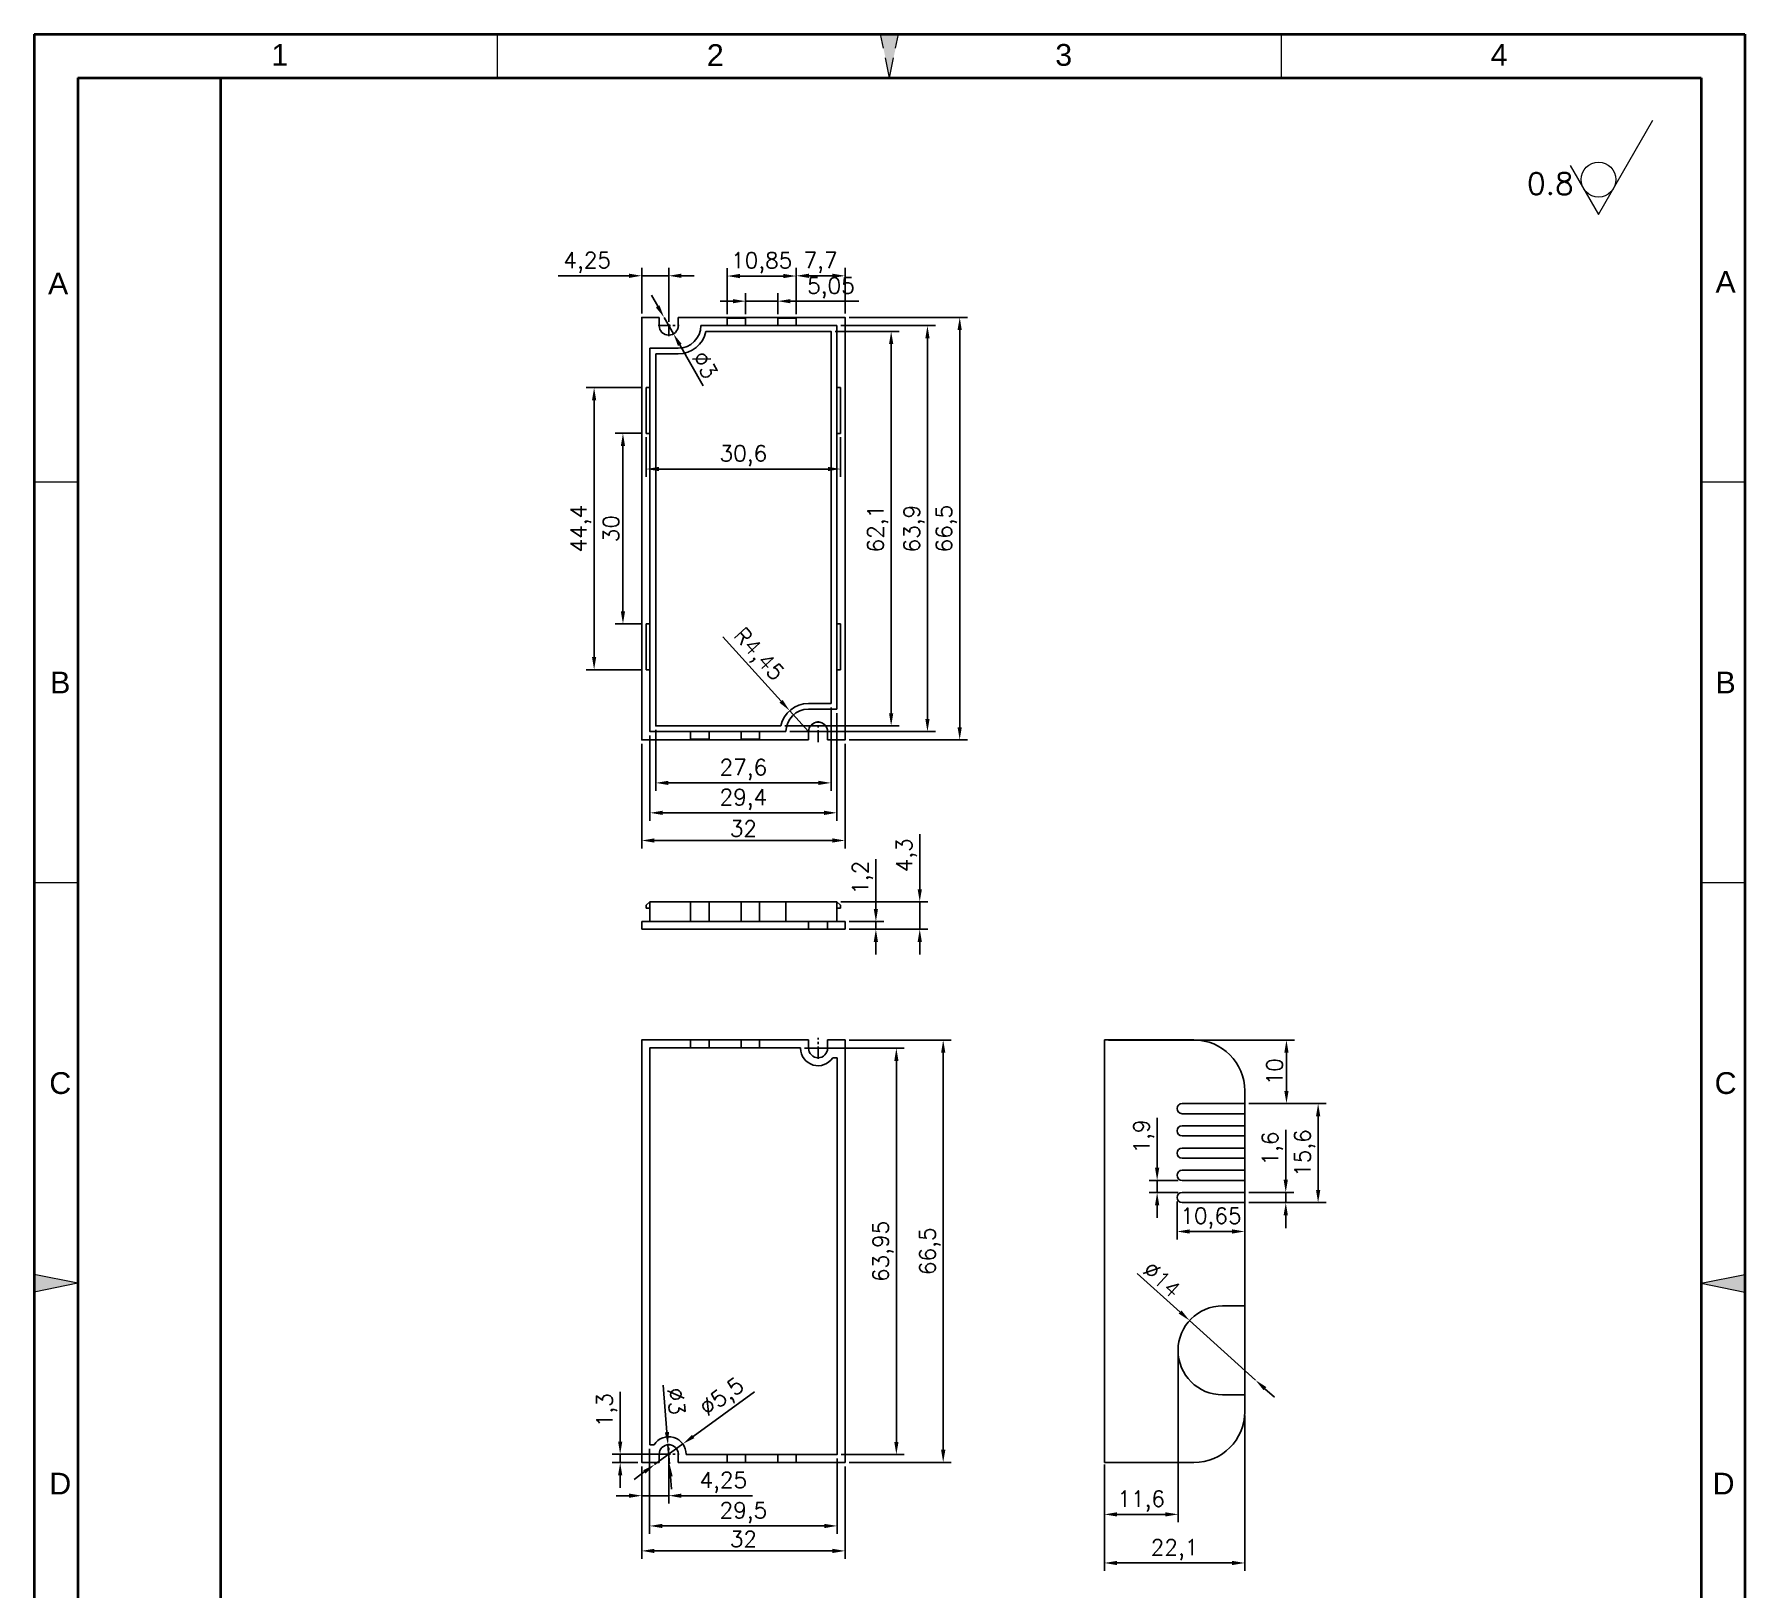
# Model space of a CAD drawing. Header units: millimetres. Extents: x 19965 to 22482, y -501 to 285.
# Drawn here: x 20527 to 20796.1, y -322.7 to -78 of the extents above; entities that cross this region are included whole.
import ezdxf
from ezdxf.enums import TextEntityAlignment as Align

# ---------------------------------------------------------------- set-up
doc = ezdxf.new("R2010")
doc.units = ezdxf.units.MM
for name, pattern in [('ACAD_ISO10W100', [18, 12, -3, 0, -3]), ('CENTER', [50.8, 31.75, -6.35, 6.35, -6.35]), ('HIDDEN2', [4.7625, 3.175, -1.5875])]:
    doc.linetypes.add(name, pattern=pattern)
for name, color, linetype, lineweight in [('dim', 82, 'Continuous', 9), ('图层1', 7, 'ACAD_ISO10W100', 15), ('图层4', 7, 'Continuous', 40), ('图层5', 7, 'HIDDEN2', 15), ('细实线', 3, 'Continuous', 18)]:
    doc.layers.add(name, color=color, linetype=linetype, lineweight=lineweight)
doc.layers.add('尺寸线', color=7, linetype='Continuous')
doc.styles.get("Standard").update_dxf_attribs({"font": 'txt', "bigfont": 'gbcbig.shx'})
doc.styles.add('样式 3', font='arial.ttf', dxfattribs={"height": 3.8})
doc.dimstyles.new('ISO-25', dxfattribs={"dimtxt": 2.5, "dimasz": 2.5, "dimexe": 1.25, "dimexo": 0.625, "dimtad": 1, "dimtxsty": 'Standard', "dimcen": 2.5, "dimadec": 0, "dimazin": 0, "dimtfac": 1, "dimtmove": 0, "dimatfit": 3, "dimfxl": 1, "dimarcsym": 0})

# ---------------------------------------------------------------- blocks, each defined once
blk = doc.blocks.new('*D1343')
at = {"layer": 'Defpoints', "color": 0, "transparency": 16777216}
for p in [(20654.55, -122.62), (20672.59, -122.62), (20654.55, -189.12)]:
    blk.add_point(p, dxfattribs=at)
at = {"layer": 'dim', "color": 0, "lineweight": -2, "transparency": 16777216}
for p, q in [((20655.18, -122.62), (20673.84, -122.62)), ((20672.59, -187.12), (20672.59, -124.62)), ((20655.18, -189.12), (20673.84, -189.12))]:
    blk.add_line(p, q, dxfattribs=at)
at = {"layer": 'dim', "color": 0, "transparency": 16777216}
for points in [[(20672.25, -124.62), (20672.92, -124.62), (20672.59, -122.62)], [(20672.25, -187.12), (20672.92, -187.12), (20672.59, -189.12)]]:
    blk.add_solid(points, dxfattribs=at)
at = {"layer": 'dim', "color": 0, "transparency": 16777216, "insert": (20670.5, -155.87), "char_height": 2.5, "attachment_point": 5, "rotation": 90}
blk.add_mtext('66,5', dxfattribs=at)
blk = doc.blocks.new('*D1344')
at = {"layer": 'Defpoints', "color": 0, "transparency": 16777216}
for p in [(20653.25, -123.92), (20667.51, -123.92), (20645.25, -187.82)]:
    blk.add_point(p, dxfattribs=at)
at = {"layer": 'dim', "color": 0, "lineweight": -2, "transparency": 16777216}
for p, q in [((20653.88, -123.92), (20668.76, -123.92)), ((20667.51, -185.82), (20667.51, -125.92)), ((20645.88, -187.82), (20668.76, -187.82))]:
    blk.add_line(p, q, dxfattribs=at)
at = {"layer": 'dim', "color": 0, "transparency": 16777216}
for points in [[(20667.18, -125.92), (20667.85, -125.92), (20667.51, -123.92)], [(20667.18, -185.82), (20667.85, -185.82), (20667.51, -187.82)]]:
    blk.add_solid(points, dxfattribs=at)
at = {"layer": 'dim', "color": 0, "transparency": 16777216, "insert": (20665.43, -155.87), "char_height": 2.5, "attachment_point": 5, "rotation": 90}
blk.add_mtext('63,9', dxfattribs=at)
blk = doc.blocks.new('*D1345')
at = {"layer": 'Defpoints', "color": 0, "transparency": 16777216}
for p in [(20652.35, -124.82), (20661.8, -124.82), (20644.44, -186.92)]:
    blk.add_point(p, dxfattribs=at)
at = {"layer": 'dim', "color": 0, "lineweight": -2, "transparency": 16777216}
for p, q in [((20652.98, -124.82), (20663.05, -124.82)), ((20661.8, -184.92), (20661.8, -126.82)), ((20645.07, -186.92), (20663.05, -186.92))]:
    blk.add_line(p, q, dxfattribs=at)
at = {"layer": 'dim', "color": 0, "transparency": 16777216}
for points in [[(20661.47, -126.82), (20662.14, -126.82), (20661.8, -124.82)], [(20661.47, -184.92), (20662.14, -184.92), (20661.8, -186.92)]]:
    blk.add_solid(points, dxfattribs=at)
at = {"layer": 'dim', "color": 0, "transparency": 16777216, "insert": (20659.72, -155.87), "char_height": 2.5, "attachment_point": 5, "rotation": 90}
blk.add_mtext('62,1', dxfattribs=at)
blk = doc.blocks.new('*D1346')
at = {"layer": 'Defpoints', "color": 0, "transparency": 16777216}
for p in [(20622.55, -189.12), (20654.55, -189.12), (20622.55, -204.96)]:
    blk.add_point(p, dxfattribs=at)
at = {"layer": 'dim', "color": 0, "lineweight": -2, "transparency": 16777216}
for p, q in [((20622.55, -189.75), (20622.55, -206.21)), ((20654.55, -189.75), (20654.55, -206.21)), ((20652.55, -204.96), (20624.55, -204.96))]:
    blk.add_line(p, q, dxfattribs=at)
at = {"layer": 'dim', "color": 0, "transparency": 16777216}
for points in [[(20624.55, -204.62), (20624.55, -205.29), (20622.55, -204.96)], [(20652.55, -204.62), (20652.55, -205.29), (20654.55, -204.96)]]:
    blk.add_solid(points, dxfattribs=at)
at = {"layer": 'dim', "color": 0, "transparency": 16777216, "insert": (20638.55, -203.08), "char_height": 2.5, "attachment_point": 5}
blk.add_mtext('32', dxfattribs=at)
blk = doc.blocks.new('*D1347')
at = {"layer": 'Defpoints', "color": 0, "transparency": 16777216}
for p in [(20653.25, -184.27), (20623.85, -187.82), (20653.25, -200.6)]:
    blk.add_point(p, dxfattribs=at)
at = {"layer": 'dim', "color": 0, "lineweight": -2, "transparency": 16777216}
for p, q in [((20653.25, -184.9), (20653.25, -201.85)), ((20623.85, -188.45), (20623.85, -201.85)), ((20625.85, -200.6), (20651.25, -200.6))]:
    blk.add_line(p, q, dxfattribs=at)
at = {"layer": 'dim', "color": 0, "transparency": 16777216}
for points in [[(20625.85, -200.27), (20625.85, -200.94), (20623.85, -200.6)], [(20651.25, -200.27), (20651.25, -200.94), (20653.25, -200.6)]]:
    blk.add_solid(points, dxfattribs=at)
at = {"layer": 'dim', "color": 0, "transparency": 16777216, "insert": (20638.55, -198.52), "char_height": 2.5, "attachment_point": 5}
blk.add_mtext('29,4', dxfattribs=at)
blk = doc.blocks.new('*D1348')
at = {"layer": 'Defpoints', "color": 0, "transparency": 16777216}
for p in [(20652.35, -183.37), (20624.75, -186.92), (20652.35, -195.89)]:
    blk.add_point(p, dxfattribs=at)
at = {"layer": 'dim', "color": 0, "lineweight": -2, "transparency": 16777216}
for p, q in [((20652.35, -184), (20652.35, -197.14)), ((20624.75, -187.55), (20624.75, -197.14)), ((20626.75, -195.89), (20650.35, -195.89))]:
    blk.add_line(p, q, dxfattribs=at)
at = {"layer": 'dim', "color": 0, "transparency": 16777216}
for points in [[(20626.75, -195.56), (20626.75, -196.22), (20624.75, -195.89)], [(20650.35, -195.56), (20650.35, -196.22), (20652.35, -195.89)]]:
    blk.add_solid(points, dxfattribs=at)
at = {"layer": 'dim', "color": 0, "transparency": 16777216, "insert": (20638.55, -193.81), "char_height": 2.5, "attachment_point": 5}
blk.add_mtext('27,6', dxfattribs=at)
blk = doc.blocks.new('*D1349')
at = {"layer": 'Defpoints', "color": 0, "transparency": 16777216}
for p in [(20626.06, -122.62), (20627.55, -125.22)]:
    blk.add_point(p, dxfattribs=at)
at = {"layer": 'dim', "color": 0, "lineweight": -2, "transparency": 16777216}
for p, q in [((20625.06, -120.88), (20624.07, -119.15)), ((20626.06, -122.62), (20627.55, -125.22)), ((20632.23, -133.39), (20628.54, -126.96))]:
    blk.add_line(p, q, dxfattribs=at)
at = {"layer": 'dim', "color": 0, "transparency": 16777216}
for points in [[(20625.35, -120.72), (20624.77, -121.05), (20626.06, -122.62)], [(20628.83, -126.79), (20628.25, -127.12), (20627.55, -125.22)]]:
    blk.add_solid(points, dxfattribs=at)
at = {"layer": 'dim', "color": 0, "transparency": 16777216, "insert": (20632.51, -130.11), "char_height": 2.5, "attachment_point": 5, "rotation": 299.8375}
blk.add_mtext('∅3', dxfattribs=at)
blk = doc.blocks.new('*D1350')
at = {"layer": 'Defpoints', "color": 0, "transparency": 16777216}
for p in [(20615.06, -133.67), (20623.25, -133.67), (20623.25, -178.07)]:
    blk.add_point(p, dxfattribs=at)
at = {"layer": 'dim', "color": 0, "lineweight": -2, "transparency": 16777216}
for p, q in [((20622.63, -133.67), (20613.81, -133.67)), ((20615.06, -176.07), (20615.06, -135.67)), ((20622.63, -178.07), (20613.81, -178.07))]:
    blk.add_line(p, q, dxfattribs=at)
at = {"layer": 'dim', "color": 0, "transparency": 16777216}
for points in [[(20614.73, -135.67), (20615.39, -135.67), (20615.06, -133.67)], [(20614.73, -176.07), (20615.39, -176.07), (20615.06, -178.07)]]:
    blk.add_solid(points, dxfattribs=at)
at = {"layer": 'dim', "color": 0, "transparency": 16777216, "insert": (20612.98, -155.87), "char_height": 2.5, "attachment_point": 5, "rotation": 90}
blk.add_mtext('44,4', dxfattribs=at)
blk = doc.blocks.new('*D1351')
at = {"layer": 'Defpoints', "color": 0, "transparency": 16777216}
for p in [(20619.6, -140.87), (20623.25, -140.87), (20623.25, -170.87)]:
    blk.add_point(p, dxfattribs=at)
at = {"layer": 'dim', "color": 0, "lineweight": -2, "transparency": 16777216}
for p, q in [((20622.63, -140.87), (20618.35, -140.87)), ((20619.6, -168.87), (20619.6, -142.87)), ((20622.63, -170.87), (20618.35, -170.87))]:
    blk.add_line(p, q, dxfattribs=at)
at = {"layer": 'dim', "color": 0, "transparency": 16777216}
for points in [[(20619.26, -142.87), (20619.93, -142.87), (20619.6, -140.87)], [(20619.26, -168.87), (20619.93, -168.87), (20619.6, -170.87)]]:
    blk.add_solid(points, dxfattribs=at)
at = {"layer": 'dim', "color": 0, "transparency": 16777216, "insert": (20617.72, -155.87), "char_height": 2.5, "attachment_point": 5, "rotation": 90}
blk.add_mtext('30', dxfattribs=at)
blk = doc.blocks.new('*D1352')
at = {"layer": 'Defpoints', "color": 0, "transparency": 16777216}
for p in [(20654.55, -217.72), (20659.4, -217.72), (20654.55, -218.92)]:
    blk.add_point(p, dxfattribs=at)
at = {"layer": 'dim', "color": 0, "lineweight": -2, "transparency": 16777216}
for p, q in [((20659.4, -215.72), (20659.4, -207.89)), ((20655.18, -217.72), (20660.65, -217.72)), ((20659.4, -218.92), (20659.4, -217.72)), ((20655.18, -218.92), (20660.65, -218.92)), ((20659.4, -220.92), (20659.4, -222.92))]:
    blk.add_line(p, q, dxfattribs=at)
at = {"layer": 'dim', "color": 0, "transparency": 16777216}
for points in [[(20659.06, -215.72), (20659.73, -215.72), (20659.4, -217.72)], [(20659.06, -220.92), (20659.73, -220.92), (20659.4, -218.92)]]:
    blk.add_solid(points, dxfattribs=at)
at = {"layer": 'dim', "color": 0, "transparency": 16777216, "insert": (20657.31, -210.81), "char_height": 2.5, "attachment_point": 5, "rotation": 90}
blk.add_mtext('1,2', dxfattribs=at)
blk = doc.blocks.new('*D1353')
at = {"layer": 'Defpoints', "color": 0, "transparency": 16777216}
for p in [(20653.25, -214.62), (20666.3, -214.62), (20654.55, -218.92)]:
    blk.add_point(p, dxfattribs=at)
at = {"layer": 'dim', "color": 0, "lineweight": -2, "transparency": 16777216}
for p, q in [((20666.3, -212.62), (20666.3, -203.96)), ((20653.88, -214.62), (20667.55, -214.62)), ((20666.3, -218.92), (20666.3, -214.62)), ((20655.18, -218.92), (20667.55, -218.92)), ((20666.3, -220.92), (20666.3, -222.92))]:
    blk.add_line(p, q, dxfattribs=at)
at = {"layer": 'dim', "color": 0, "transparency": 16777216}
for points in [[(20665.97, -212.62), (20666.64, -212.62), (20666.3, -214.62)], [(20665.97, -220.92), (20666.64, -220.92), (20666.3, -218.92)]]:
    blk.add_solid(points, dxfattribs=at)
at = {"layer": 'dim', "color": 0, "transparency": 16777216, "insert": (20664.22, -207.29), "char_height": 2.5, "attachment_point": 5, "rotation": 90}
blk.add_mtext('4,3', dxfattribs=at)
blk = doc.blocks.new('*D1354')
at = {"layer": 'Defpoints', "color": 0, "transparency": 16777216}
for p in [(20645.82, -184.52), (20648.8, -187.82)]:
    blk.add_point(p, dxfattribs=at)
at = {"layer": 'dim', "color": 0, "lineweight": -2, "transparency": 16777216}
for p, q in [((20635.3, -172.91), (20644.47, -183.04)), ((20648.8, -187.82), (20645.82, -184.52))]:
    blk.add_line(p, q, dxfattribs=at)
at = {"layer": 'dim', "color": 0, "transparency": 16777216}
blk.add_solid([(20644.72, -182.82), (20644.23, -183.26), (20645.82, -184.52)], dxfattribs=at)
at = {"layer": 'dim', "color": 0, "transparency": 16777216, "insert": (20640.76, -175.83), "char_height": 2.5, "attachment_point": 5, "rotation": 312.1488}
blk.add_mtext('R4,45', dxfattribs=at)
blk = doc.blocks.new('*D1355')
at = {"layer": 'Defpoints', "color": 0, "transparency": 16777216}
for p in [(20623.25, -140.87), (20653.85, -140.87), (20653.85, -146.49)]:
    blk.add_point(p, dxfattribs=at)
at = {"layer": 'dim', "color": 0, "lineweight": -2, "transparency": 16777216}
for p, q in [((20623.25, -141.5), (20623.25, -147.74)), ((20653.85, -141.5), (20653.85, -147.74)), ((20625.25, -146.49), (20651.85, -146.49))]:
    blk.add_line(p, q, dxfattribs=at)
at = {"layer": 'dim', "color": 0, "transparency": 16777216}
for points in [[(20625.25, -146.15), (20625.25, -146.82), (20623.25, -146.49)], [(20651.85, -146.15), (20651.85, -146.82), (20653.85, -146.49)]]:
    blk.add_solid(points, dxfattribs=at)
at = {"layer": 'dim', "color": 0, "transparency": 16777216, "insert": (20638.55, -144.4), "char_height": 2.5, "attachment_point": 5}
blk.add_mtext('30,6', dxfattribs=at)
blk = doc.blocks.new('*D1356')
at = {"layer": 'Defpoints', "color": 0, "transparency": 16777216}
for p in [(20622.55, -116.07), (20622.55, -122.62), (20626.8, -123.92)]:
    blk.add_point(p, dxfattribs=at)
at = {"layer": 'dim', "color": 0, "lineweight": -2, "transparency": 16777216}
for p, q in [((20622.55, -122), (20622.55, -114.82)), ((20626.8, -123.3), (20626.8, -114.82)), ((20620.55, -116.07), (20609.39, -116.07)), ((20626.8, -116.07), (20622.55, -116.07)), ((20628.8, -116.07), (20630.8, -116.07))]:
    blk.add_line(p, q, dxfattribs=at)
at = {"layer": 'dim', "color": 0, "transparency": 16777216}
for points in [[(20620.55, -115.74), (20620.55, -116.41), (20622.55, -116.07)], [(20628.8, -115.74), (20628.8, -116.41), (20626.8, -116.07)]]:
    blk.add_solid(points, dxfattribs=at)
at = {"layer": 'dim', "color": 0, "transparency": 16777216, "insert": (20613.97, -113.99), "char_height": 2.5, "attachment_point": 5}
blk.add_mtext('4,25', dxfattribs=at)
blk = doc.blocks.new('*D1357')
at = {"layer": 'Defpoints', "color": 0, "transparency": 16777216}
for p in [(20636, -116.11), (20636, -122.72), (20646.85, -122.72)]:
    blk.add_point(p, dxfattribs=at)
at = {"layer": 'dim', "color": 0, "lineweight": -2, "transparency": 16777216}
for p, q in [((20636, -122.1), (20636, -114.86)), ((20646.85, -122.1), (20646.85, -114.86)), ((20644.85, -116.11), (20638, -116.11))]:
    blk.add_line(p, q, dxfattribs=at)
at = {"layer": 'dim', "color": 0, "transparency": 16777216}
for points in [[(20638, -115.78), (20638, -116.45), (20636, -116.11)], [(20644.85, -115.78), (20644.85, -116.45), (20646.85, -116.11)]]:
    blk.add_solid(points, dxfattribs=at)
at = {"layer": 'dim', "color": 0, "transparency": 16777216, "insert": (20641.43, -114.03), "char_height": 2.5, "attachment_point": 5}
blk.add_mtext('10,85', dxfattribs=at)
blk = doc.blocks.new('*D1358')
at = {"layer": 'Defpoints', "color": 0, "transparency": 16777216}
for p in [(20643.95, -120.07), (20638.9, -122.72), (20643.95, -122.72)]:
    blk.add_point(p, dxfattribs=at)
at = {"layer": 'dim', "color": 0, "lineweight": -2, "transparency": 16777216}
for p, q in [((20636.9, -120.07), (20634.9, -120.07)), ((20638.9, -122.1), (20638.9, -118.82)), ((20638.9, -120.07), (20643.95, -120.07)), ((20643.95, -122.1), (20643.95, -118.82)), ((20645.95, -120.07), (20656.7, -120.07))]:
    blk.add_line(p, q, dxfattribs=at)
at = {"layer": 'dim', "color": 0, "transparency": 16777216}
for points in [[(20636.9, -119.74), (20636.9, -120.4), (20638.9, -120.07)], [(20645.95, -119.74), (20645.95, -120.4), (20643.95, -120.07)]]:
    blk.add_solid(points, dxfattribs=at)
at = {"layer": 'dim', "color": 0, "transparency": 16777216, "insert": (20652.33, -117.99), "char_height": 2.5, "attachment_point": 5}
blk.add_mtext('5,05', dxfattribs=at)
blk = doc.blocks.new('*D1359')
at = {"layer": 'Defpoints', "color": 0, "transparency": 16777216}
for p in [(20646.85, -116.08), (20646.85, -122.72), (20654.55, -122.62)]:
    blk.add_point(p, dxfattribs=at)
at = {"layer": 'dim', "color": 0, "lineweight": -2, "transparency": 16777216}
for p, q in [((20646.85, -122.1), (20646.85, -114.83)), ((20654.55, -122), (20654.55, -114.83)), ((20652.55, -116.08), (20648.85, -116.08))]:
    blk.add_line(p, q, dxfattribs=at)
at = {"layer": 'dim', "color": 0, "transparency": 16777216}
for points in [[(20648.85, -115.74), (20648.85, -116.41), (20646.85, -116.08)], [(20652.55, -115.74), (20652.55, -116.41), (20654.55, -116.08)]]:
    blk.add_solid(points, dxfattribs=at)
at = {"layer": 'dim', "color": 0, "transparency": 16777216, "insert": (20650.7, -113.99), "char_height": 2.5, "attachment_point": 5}
blk.add_mtext('7,7', dxfattribs=at)
blk = doc.blocks.new('*D1360')
at = {"layer": 'Defpoints', "color": 0, "transparency": 16777216}
for p in [(20654.55, -236.36), (20669.99, -236.36), (20654.55, -302.86)]:
    blk.add_point(p, dxfattribs=at)
at = {"layer": 'dim', "color": 0, "lineweight": -2, "transparency": 16777216}
for p, q in [((20655.18, -236.36), (20671.24, -236.36)), ((20669.99, -300.86), (20669.99, -238.36)), ((20655.18, -302.86), (20671.24, -302.86))]:
    blk.add_line(p, q, dxfattribs=at)
at = {"layer": 'dim', "color": 0, "transparency": 16777216}
for points in [[(20669.66, -238.36), (20670.33, -238.36), (20669.99, -236.36)], [(20669.66, -300.86), (20670.33, -300.86), (20669.99, -302.86)]]:
    blk.add_solid(points, dxfattribs=at)
at = {"layer": 'dim', "color": 0, "transparency": 16777216, "insert": (20667.91, -269.61), "char_height": 2.5, "attachment_point": 5, "rotation": 90}
blk.add_mtext('66,5', dxfattribs=at)
blk = doc.blocks.new('*D1361')
at = {"layer": 'Defpoints', "color": 0, "transparency": 16777216}
for p in [(20647.55, -237.66), (20653.3, -301.61), (20662.62, -301.61)]:
    blk.add_point(p, dxfattribs=at)
at = {"layer": 'dim', "color": 0, "lineweight": -2, "transparency": 16777216}
for p, q in [((20648.18, -237.66), (20663.87, -237.66)), ((20662.62, -239.66), (20662.62, -299.61)), ((20653.93, -301.61), (20663.87, -301.61))]:
    blk.add_line(p, q, dxfattribs=at)
at = {"layer": 'dim', "color": 0, "transparency": 16777216}
for points in [[(20662.29, -239.66), (20662.96, -239.66), (20662.62, -237.66)], [(20662.29, -299.61), (20662.96, -299.61), (20662.62, -301.61)]]:
    blk.add_solid(points, dxfattribs=at)
at = {"layer": 'dim', "color": 0, "transparency": 16777216, "insert": (20660.54, -269.63), "char_height": 2.5, "attachment_point": 5, "rotation": 90}
blk.add_mtext('63,95', dxfattribs=at)
blk = doc.blocks.new('*D1362')
at = {"layer": 'Defpoints', "color": 0, "transparency": 16777216}
for p in [(20622.55, -302.86), (20654.55, -302.86), (20622.55, -316.77)]:
    blk.add_point(p, dxfattribs=at)
at = {"layer": 'dim', "color": 0, "lineweight": -2, "transparency": 16777216}
for p, q in [((20622.55, -303.48), (20622.55, -318.02)), ((20654.55, -303.48), (20654.55, -318.02)), ((20652.55, -316.77), (20624.55, -316.77))]:
    blk.add_line(p, q, dxfattribs=at)
at = {"layer": 'dim', "color": 0, "transparency": 16777216}
for points in [[(20624.55, -316.44), (20624.55, -317.11), (20622.55, -316.77)], [(20652.55, -316.44), (20652.55, -317.11), (20654.55, -316.77)]]:
    blk.add_solid(points, dxfattribs=at)
at = {"layer": 'dim', "color": 0, "transparency": 16777216, "insert": (20638.55, -314.9), "char_height": 2.5, "attachment_point": 5}
blk.add_mtext('32', dxfattribs=at)
blk = doc.blocks.new('*D1363')
at = {"layer": 'Defpoints', "color": 0, "transparency": 16777216}
for p in [(20623.8, -300.06), (20653.3, -301.61), (20653.3, -312.84)]:
    blk.add_point(p, dxfattribs=at)
at = {"layer": 'dim', "color": 0, "lineweight": -2, "transparency": 16777216}
for p, q in [((20623.8, -300.68), (20623.8, -314.09)), ((20653.3, -302.23), (20653.3, -314.09)), ((20625.8, -312.84), (20651.3, -312.84))]:
    blk.add_line(p, q, dxfattribs=at)
at = {"layer": 'dim', "color": 0, "transparency": 16777216}
for points in [[(20625.8, -312.51), (20625.8, -313.18), (20623.8, -312.84)], [(20651.3, -312.51), (20651.3, -313.18), (20653.3, -312.84)]]:
    blk.add_solid(points, dxfattribs=at)
at = {"layer": 'dim', "color": 0, "transparency": 16777216, "insert": (20638.55, -310.76), "char_height": 2.5, "attachment_point": 5}
blk.add_mtext('29,5', dxfattribs=at)
blk = doc.blocks.new('*D1364')
at = {"layer": 'Defpoints', "color": 0, "transparency": 16777216}
for p in [(20622.55, -302.86), (20626.8, -301.56), (20626.8, -308.08)]:
    blk.add_point(p, dxfattribs=at)
at = {"layer": 'dim', "color": 0, "lineweight": -2, "transparency": 16777216}
for p, q in [((20622.55, -303.48), (20622.55, -309.33)), ((20626.8, -302.18), (20626.8, -309.33)), ((20620.55, -308.08), (20618.55, -308.08)), ((20622.55, -308.08), (20626.8, -308.08)), ((20628.8, -308.08), (20639.97, -308.08))]:
    blk.add_line(p, q, dxfattribs=at)
at = {"layer": 'dim', "color": 0, "transparency": 16777216}
for points in [[(20620.55, -307.75), (20620.55, -308.42), (20622.55, -308.08)], [(20628.8, -307.75), (20628.8, -308.42), (20626.8, -308.08)]]:
    blk.add_solid(points, dxfattribs=at)
at = {"layer": 'dim', "color": 0, "transparency": 16777216, "insert": (20635.39, -306), "char_height": 2.5, "attachment_point": 5}
blk.add_mtext('4,25', dxfattribs=at)
blk = doc.blocks.new('*D1365')
at = {"layer": 'Defpoints', "color": 0, "transparency": 16777216}
for p in [(20619.16, -301.56), (20622.55, -302.86), (20626.8, -301.56)]:
    blk.add_point(p, dxfattribs=at)
at = {"layer": 'dim', "color": 0, "lineweight": -2, "transparency": 16777216}
for p, q in [((20619.16, -299.56), (20619.16, -291.72)), ((20626.18, -301.56), (20617.91, -301.56)), ((20621.93, -302.86), (20617.91, -302.86)), ((20619.16, -302.86), (20619.16, -301.56)), ((20619.16, -304.86), (20619.16, -306.86))]:
    blk.add_line(p, q, dxfattribs=at)
at = {"layer": 'dim', "color": 0, "transparency": 16777216}
for points in [[(20618.83, -299.56), (20619.49, -299.56), (20619.16, -301.56)], [(20618.83, -304.86), (20619.49, -304.86), (20619.16, -302.86)]]:
    blk.add_solid(points, dxfattribs=at)
at = {"layer": 'dim', "color": 0, "transparency": 16777216, "insert": (20617.08, -294.64), "char_height": 2.5, "attachment_point": 5, "rotation": 90}
blk.add_mtext('1,3', dxfattribs=at)
blk = doc.blocks.new('*D1366')
at = {"layer": 'Defpoints', "color": 0, "transparency": 16777216}
for p in [(20629.03, -299.94), (20624.58, -303.17)]:
    blk.add_point(p, dxfattribs=at)
at = {"layer": 'dim', "color": 0, "lineweight": -2, "transparency": 16777216}
for p, q in [((20640.28, -291.75), (20630.64, -298.76)), ((20624.58, -303.17), (20629.03, -299.94)), ((20622.96, -304.35), (20621.34, -305.53))]:
    blk.add_line(p, q, dxfattribs=at)
at = {"layer": 'dim', "color": 0, "transparency": 16777216}
for points in [[(20630.45, -298.49), (20630.84, -299.03), (20629.03, -299.94)], [(20622.77, -304.08), (20623.16, -304.62), (20624.58, -303.17)]]:
    blk.add_solid(points, dxfattribs=at)
at = {"layer": 'dim', "color": 0, "transparency": 16777216, "insert": (20635.35, -292.76), "char_height": 2.5, "attachment_point": 5, "rotation": 36.0425}
blk.add_mtext('∅5,5', dxfattribs=at)
blk = doc.blocks.new('*D1367')
at = {"layer": 'Defpoints', "color": 0, "transparency": 16777216}
for p in [(20626.68, -300.06), (20626.92, -303.05)]:
    blk.add_point(p, dxfattribs=at)
at = {"layer": 'dim', "color": 0, "lineweight": -2, "transparency": 16777216}
for p, q in [((20625.91, -290.68), (20626.52, -298.07)), ((20626.92, -303.05), (20626.68, -300.06)), ((20627.09, -305.05), (20627.25, -307.04))]:
    blk.add_line(p, q, dxfattribs=at)
at = {"layer": 'dim', "color": 0, "transparency": 16777216}
for points in [[(20626.85, -298.04), (20626.19, -298.1), (20626.68, -300.06)], [(20627.42, -305.02), (20626.75, -305.07), (20626.92, -303.05)]]:
    blk.add_solid(points, dxfattribs=at)
at = {"layer": 'dim', "color": 0, "transparency": 16777216, "insert": (20628, -293.22), "char_height": 2.5, "attachment_point": 5, "rotation": 274.6617}
blk.add_mtext('∅3', dxfattribs=at)
blk = doc.blocks.new('*D1368')
at = {"layer": 'Defpoints', "color": 0, "transparency": 16777216}
for p in [(20717.45, -294.86), (20695.35, -302.86), (20717.45, -318.67)]:
    blk.add_point(p, dxfattribs=at)
at = {"layer": 'dim', "color": 0, "lineweight": -2, "transparency": 16777216}
for p, q in [((20717.45, -295.48), (20717.45, -319.92)), ((20695.35, -303.48), (20695.35, -319.92)), ((20697.35, -318.67), (20715.45, -318.67))]:
    blk.add_line(p, q, dxfattribs=at)
at = {"layer": 'dim', "color": 0, "transparency": 16777216}
for points in [[(20697.35, -318.34), (20697.35, -319.01), (20695.35, -318.67)], [(20715.45, -318.34), (20715.45, -319.01), (20717.45, -318.67)]]:
    blk.add_solid(points, dxfattribs=at)
at = {"layer": 'dim', "color": 0, "transparency": 16777216, "insert": (20706.4, -316.59), "char_height": 2.5, "attachment_point": 5}
blk.add_mtext('22,1', dxfattribs=at)
blk = doc.blocks.new('*D1369')
at = {"layer": 'Defpoints', "color": 0, "transparency": 16777216}
for p in [(20706.95, -285.21), (20695.35, -302.54), (20706.95, -311.02)]:
    blk.add_point(p, dxfattribs=at)
at = {"layer": 'dim', "color": 0, "lineweight": -2, "transparency": 16777216}
for p, q in [((20706.95, -285.83), (20706.95, -312.27)), ((20695.35, -303.17), (20695.35, -312.27)), ((20697.35, -311.02), (20704.95, -311.02))]:
    blk.add_line(p, q, dxfattribs=at)
at = {"layer": 'dim', "color": 0, "transparency": 16777216}
for points in [[(20697.35, -310.69), (20697.35, -311.36), (20695.35, -311.02)], [(20704.95, -310.69), (20704.95, -311.36), (20706.95, -311.02)]]:
    blk.add_solid(points, dxfattribs=at)
at = {"layer": 'dim', "color": 0, "transparency": 16777216, "insert": (20701.15, -308.94), "char_height": 2.5, "attachment_point": 5}
blk.add_mtext('11,6', dxfattribs=at)
blk = doc.blocks.new('*D1370')
at = {"layer": 'Defpoints', "color": 0, "transparency": 16777216}
for p in [(20717.45, -260.36), (20723.9, -260.36), (20717.45, -261.96)]:
    blk.add_point(p, dxfattribs=at)
at = {"layer": 'dim', "color": 0, "lineweight": -2, "transparency": 16777216}
for p, q in [((20723.9, -258.36), (20723.9, -250.52)), ((20718.08, -260.36), (20725.15, -260.36)), ((20723.9, -261.96), (20723.9, -260.36)), ((20718.08, -261.96), (20725.15, -261.96)), ((20723.9, -263.96), (20723.9, -265.96))]:
    blk.add_line(p, q, dxfattribs=at)
at = {"layer": 'dim', "color": 0, "transparency": 16777216}
for points in [[(20723.56, -258.36), (20724.23, -258.36), (20723.9, -260.36)], [(20723.56, -263.96), (20724.23, -263.96), (20723.9, -261.96)]]:
    blk.add_solid(points, dxfattribs=at)
at = {"layer": 'dim', "color": 0, "transparency": 16777216, "insert": (20721.81, -253.44), "char_height": 2.5, "attachment_point": 5, "rotation": 90}
blk.add_mtext('1,6', dxfattribs=at)
blk = doc.blocks.new('*D1371')
at = {"layer": 'Defpoints', "color": 0, "transparency": 16777216}
for p in [(20706.8, -261.16), (20717.45, -261.96), (20717.45, -266.5)]:
    blk.add_point(p, dxfattribs=at)
at = {"layer": 'dim', "color": 0, "lineweight": -2, "transparency": 16777216}
for p, q in [((20706.8, -261.78), (20706.8, -267.75)), ((20717.45, -262.58), (20717.45, -267.75)), ((20708.8, -266.5), (20715.45, -266.5))]:
    blk.add_line(p, q, dxfattribs=at)
at = {"layer": 'dim', "color": 0, "transparency": 16777216}
for points in [[(20708.8, -266.16), (20708.8, -266.83), (20706.8, -266.5)], [(20715.45, -266.16), (20715.45, -266.83), (20717.45, -266.5)]]:
    blk.add_solid(points, dxfattribs=at)
at = {"layer": 'dim', "color": 0, "transparency": 16777216, "insert": (20712.13, -264.41), "char_height": 2.5, "attachment_point": 5}
blk.add_mtext('10,65', dxfattribs=at)
blk = doc.blocks.new('*D1372')
at = {"layer": 'Defpoints', "color": 0, "transparency": 16777216}
for p in [(20703.66, -258.46), (20707.6, -258.46), (20707.6, -260.36)]:
    blk.add_point(p, dxfattribs=at)
at = {"layer": 'dim', "color": 0, "lineweight": -2, "transparency": 16777216}
for p, q in [((20703.66, -256.46), (20703.66, -248.62)), ((20706.98, -258.46), (20702.41, -258.46)), ((20706.98, -260.36), (20702.41, -260.36)), ((20703.66, -260.36), (20703.66, -258.46)), ((20703.66, -262.36), (20703.66, -264.36))]:
    blk.add_line(p, q, dxfattribs=at)
at = {"layer": 'dim', "color": 0, "transparency": 16777216}
for points in [[(20703.32, -256.46), (20703.99, -256.46), (20703.66, -258.46)], [(20703.32, -262.36), (20703.99, -262.36), (20703.66, -260.36)]]:
    blk.add_solid(points, dxfattribs=at)
at = {"layer": 'dim', "color": 0, "transparency": 16777216, "insert": (20701.57, -251.54), "char_height": 2.5, "attachment_point": 5, "rotation": 90}
blk.add_mtext('1,9', dxfattribs=at)
blk = doc.blocks.new('*D1373')
at = {"layer": 'Defpoints', "color": 0, "transparency": 16777216}
for p in [(20717.45, -246.36), (20728.99, -246.36), (20717.45, -261.96)]:
    blk.add_point(p, dxfattribs=at)
at = {"layer": 'dim', "color": 0, "lineweight": -2, "transparency": 16777216}
for p, q in [((20718.08, -246.36), (20730.24, -246.36)), ((20728.99, -259.96), (20728.99, -248.36)), ((20718.08, -261.96), (20730.24, -261.96))]:
    blk.add_line(p, q, dxfattribs=at)
at = {"layer": 'dim', "color": 0, "transparency": 16777216}
for points in [[(20728.66, -248.36), (20729.33, -248.36), (20728.99, -246.36)], [(20728.66, -259.96), (20729.33, -259.96), (20728.99, -261.96)]]:
    blk.add_solid(points, dxfattribs=at)
at = {"layer": 'dim', "color": 0, "transparency": 16777216, "insert": (20726.91, -254.16), "char_height": 2.5, "attachment_point": 5, "rotation": 90}
blk.add_mtext('15,6', dxfattribs=at)
blk = doc.blocks.new('*D1374')
at = {"layer": 'Defpoints', "color": 0, "transparency": 16777216}
for p in [(20695.35, -236.36), (20724.01, -236.36), (20717.45, -246.36)]:
    blk.add_point(p, dxfattribs=at)
at = {"layer": 'dim', "color": 0, "lineweight": -2, "transparency": 16777216}
for p, q in [((20695.98, -236.36), (20725.26, -236.36)), ((20724.01, -244.36), (20724.01, -238.36)), ((20718.08, -246.36), (20725.26, -246.36))]:
    blk.add_line(p, q, dxfattribs=at)
at = {"layer": 'dim', "color": 0, "transparency": 16777216}
for points in [[(20723.67, -238.36), (20724.34, -238.36), (20724.01, -236.36)], [(20723.67, -244.36), (20724.34, -244.36), (20724.01, -246.36)]]:
    blk.add_solid(points, dxfattribs=at)
at = {"layer": 'dim', "color": 0, "transparency": 16777216, "insert": (20722.13, -241.36), "char_height": 2.5, "attachment_point": 5, "rotation": 90}
blk.add_mtext('10', dxfattribs=at)
blk = doc.blocks.new('*D1375')
at = {"layer": 'Defpoints', "color": 0, "transparency": 16777216}
for p in [(20708.76, -280.52), (20719.15, -289.9)]:
    blk.add_point(p, dxfattribs=at)
at = {"layer": 'dim', "color": 0, "lineweight": -2, "transparency": 16777216}
for p, q in [((20700.53, -273.09), (20707.27, -279.17)), ((20719.15, -289.9), (20708.76, -280.52)), ((20720.63, -291.24), (20722.11, -292.58))]:
    blk.add_line(p, q, dxfattribs=at)
at = {"layer": 'dim', "color": 0, "transparency": 16777216}
for points in [[(20707.5, -278.93), (20707.05, -279.42), (20708.76, -280.52)], [(20720.85, -290.99), (20720.41, -291.49), (20719.15, -289.9)]]:
    blk.add_solid(points, dxfattribs=at)
at = {"layer": 'dim', "color": 0, "transparency": 16777216, "insert": (20704.42, -274.07), "char_height": 2.5, "attachment_point": 5, "rotation": 317.9137}
blk.add_mtext('∅14', dxfattribs=at)

msp = doc.modelspace()

# ---------------------------------------------------------------- hatches: boundary and pattern name
at = {"layer": '图层1'}
for points in [[(20533.805, -274.657), (20526.952, -273.247), (20526.952, -276.068)], [(20789.278, -274.657), (20796.131, -273.247), (20796.131, -276.068)]]:
    msp.add_hatch(color=0, dxfattribs=at).paths.add_polyline_path(points)
at = {"layer": '图层5'}
msp.add_hatch(color=0, dxfattribs=at).paths.add_polyline_path([(20661.542, -84.902), (20660.131, -78.05), (20662.952, -78.05)])

# ---------------------------------------------------------------- linework, layer by layer
for p, q in [((20625.302, -122.621), (20625.302, -123.921)), ((20628.302, -123.921), (20628.302, -122.621)), ((20638.902, -122.721), (20636.002, -122.721)), ((20636.002, -122.721), (20636.002, -123.921)), ((20638.902, -122.721), (20638.902, -123.921)), ((20643.952, -122.721), (20646.852, -122.721)), ((20643.952, -122.721), (20643.952, -123.921)), ((20646.852, -122.721), (20646.852, -123.921)), ((20623.852, -127.471), (20628.302, -127.471)), ((20624.752, -128.371), (20628.302, -128.371)), ((20623.252, -140.871), (20623.252, -133.671)), ((20623.252, -133.671), (20623.852, -133.671)), ((20653.852, -133.671), (20653.252, -133.671)), ((20653.852, -140.871), (20653.852, -133.671)), ((20623.252, -140.871), (20623.852, -140.871)), ((20653.852, -140.871), (20653.252, -140.871)), ((20623.252, -170.871), (20623.252, -178.071)), ((20623.252, -170.871), (20623.852, -170.871)), ((20653.852, -170.871), (20653.252, -170.871)), ((20653.852, -170.871), (20653.852, -178.071)), ((20623.252, -178.071), (20623.852, -178.071)), ((20653.852, -178.071), (20653.252, -178.071)), ((20652.352, -183.371), (20648.802, -183.371)), ((20653.252, -184.271), (20648.802, -184.271)), ((20630.252, -189.021), (20630.252, -187.821)), ((20633.152, -189.021), (20633.152, -187.821)), ((20638.202, -189.021), (20638.202, -187.821)), ((20641.102, -189.021), (20641.102, -187.821)), ((20648.802, -187.821), (20648.802, -189.121)), ((20651.802, -189.121), (20651.802, -187.821)), ((20633.152, -189.021), (20630.252, -189.021)), ((20638.202, -189.021), (20641.102, -189.021)), ((20623.252, -215.124), (20623.852, -214.624)), ((20623.252, -215.124), (20623.252, -215.624)), ((20623.852, -214.624), (20653.252, -214.624)), ((20623.852, -214.624), (20623.852, -217.724)), ((20630.252, -214.624), (20630.252, -217.724)), ((20633.152, -214.624), (20633.152, -217.724)), ((20638.202, -214.624), (20638.202, -217.724)), ((20641.102, -214.624), (20641.102, -217.724)), ((20645.252, -214.624), (20645.252, -217.724)), ((20653.252, -214.624), (20653.252, -217.724)), ((20653.852, -215.124), (20653.252, -214.624)), ((20653.852, -215.124), (20653.852, -215.624)), ((20654.552, -217.724), (20622.552, -217.724)), ((20622.552, -217.724), (20622.552, -218.924)), ((20623.252, -215.624), (20623.852, -215.624)), ((20648.802, -217.724), (20648.802, -218.924)), ((20651.802, -217.724), (20651.802, -218.924)), ((20653.852, -215.624), (20653.252, -215.624)), ((20654.552, -218.924), (20654.552, -217.724)), ((20622.552, -218.924), (20654.552, -218.924)), ((20630.252, -236.357), (20630.252, -237.607)), ((20633.152, -236.357), (20633.152, -237.607)), ((20638.202, -236.357), (20638.202, -237.607)), ((20641.102, -236.357), (20641.102, -237.607)), ((20648.802, -237.657), (20648.802, -236.357)), ((20651.802, -236.357), (20651.802, -237.657)), ((20695.351, -302.857), (20695.351, -236.357)), ((20695.351, -236.357), (20709.451, -236.357)), ((20647.552, -237.657), (20647.552, -237.607)), ((20652.607, -239.157), (20653.302, -239.157)), ((20717.451, -244.357), (20717.451, -294.857)), ((20707.601, -246.357), (20717.451, -246.357)), ((20707.601, -247.957), (20717.451, -247.957)), ((20707.601, -249.857), (20717.451, -249.857)), ((20707.601, -251.457), (20717.451, -251.457)), ((20707.601, -253.357), (20717.451, -253.357)), ((20707.601, -254.957), (20717.451, -254.957)), ((20707.601, -256.857), (20717.451, -256.857)), ((20707.601, -258.457), (20717.451, -258.457)), ((20707.601, -260.357), (20717.451, -260.357)), ((20707.601, -261.957), (20717.451, -261.957)), ((20713.951, -278.207), (20717.451, -278.207)), ((20713.951, -292.207), (20717.451, -292.207)), ((20624.497, -300.057), (20623.802, -300.057)), ((20625.302, -302.857), (20625.302, -301.557)), ((20628.302, -301.557), (20628.302, -302.857)), ((20629.552, -301.557), (20629.552, -301.607)), ((20636.002, -302.857), (20636.002, -301.607)), ((20638.902, -302.857), (20638.902, -301.607)), ((20643.952, -302.857), (20643.952, -301.607)), ((20646.852, -302.857), (20646.852, -301.607)), ((20709.451, -302.857), (20695.351, -302.857))]:
    msp.add_line(p, q)
at = {"color": 1, "linetype": 'CENTER', "ltscale": 0.06}
for p, q in [((20626.802, -125.571), (20626.802, -122.271)), ((20625.152, -123.921), (20628.452, -123.921)), ((20648.652, -187.821), (20651.952, -187.821)), ((20650.302, -189.471), (20650.302, -186.171)), ((20650.302, -239.307), (20650.302, -236.007)), ((20648.652, -237.657), (20651.952, -237.657)), ((20626.802, -303.207), (20626.802, -299.907)), ((20625.152, -301.557), (20628.452, -301.557))]:
    msp.add_line(p, q, dxfattribs=at)
for points in [[(20625.302, -122.621), (20622.552, -122.621), (20622.552, -189.121), (20648.802, -189.121)], [(20651.802, -189.121), (20654.552, -189.121), (20654.552, -122.621), (20628.302, -122.621)], [(20653.252, -184.271), (20653.252, -123.921), (20631.852, -123.921)], [(20652.352, -183.371), (20652.352, -124.821), (20632.66, -124.821)], [(20623.852, -127.471), (20623.852, -187.821), (20645.252, -187.821)], [(20624.752, -128.371), (20624.752, -186.921), (20644.444, -186.921)], [(20625.302, -302.857), (20622.552, -302.857), (20622.552, -236.357), (20648.802, -236.357)], [(20651.802, -236.357), (20654.552, -236.357), (20654.552, -302.857), (20628.302, -302.857)], [(20623.802, -300.057), (20623.802, -237.607), (20647.552, -237.607)], [(20653.302, -239.157), (20653.302, -301.607), (20629.552, -301.607)]]:
    msp.add_lwpolyline(points)
for centre, radius, start, end in [((20626.802, -123.921), 1.5, 180, 0), ((20628.302, -123.921), 3.55, 270, 0), ((20628.302, -123.921), 4.45, 270, 348.3316), ((20648.802, -187.821), 4.45, 90, 168.3316), ((20648.802, -187.821), 3.55, 90, 180), ((20650.302, -187.821), 1.5, 0, 180), ((20709.451, -244.357), 8, 360, 90), ((20650.302, -237.657), 2.75, 180, 326.94427), ((20650.302, -237.657), 1.5, 180, 0), ((20707.601, -247.157), 0.8, 90, 270), ((20707.601, -250.657), 0.8, 90, 270), ((20707.601, -254.157), 0.8, 90, 270), ((20707.601, -257.657), 0.8, 90, 270), ((20707.601, -261.157), 0.8, 90, 270), ((20713.951, -285.207), 7, 90, 270), ((20709.451, -294.857), 8, 270, 0), ((20626.802, -301.557), 2.75, 0, 146.94427), ((20626.802, -301.557), 1.5, 0, 180)]:
    msp.add_arc(centre, radius, start, end)
at = {"layer": '图层1', "color": 0}
for p, q in [((20599.866, -84.902), (20599.866, -78.05)), ((20723.217, -84.902), (20723.217, -78.05)), ((20533.805, -148.565), (20526.952, -148.565)), ((20796.131, -148.565), (20789.278, -148.565)), ((20533.805, -211.611), (20526.952, -211.611)), ((20796.131, -211.611), (20789.278, -211.611)), ((20533.805, -274.657), (20526.952, -273.247)), ((20789.278, -274.657), (20796.131, -273.247)), ((20533.805, -274.657), (20526.952, -276.068)), ((20789.278, -274.657), (20796.131, -276.068))]:
    msp.add_line(p, q, dxfattribs=at)
at = {"layer": '图层4', "color": 0}
msp.add_line((20556.298, -464.412), (20556.298, -84.902), dxfattribs=at)
at = {"layer": '图层5', "color": 0}
for q in [(20660.131, -78.05), (20662.952, -78.05)]:
    msp.add_line((20661.542, -84.902), q, dxfattribs=at)
at = {"layer": '尺寸线', "color": 0, "lineweight": 40}
for p, q in [((20526.952, -78.05), (20796.131, -78.05)), ((20526.952, -78.05), (20526.952, -471.265)), ((20796.131, -78.05), (20796.131, -471.265)), ((20533.805, -84.902), (20789.278, -84.902)), ((20533.805, -84.902), (20533.805, -464.412)), ((20789.278, -84.902), (20789.278, -464.412))]:
    msp.add_line(p, q, dxfattribs=at)
at = {"layer": '细实线', "color": 0}
for p, q in [((20773.119, -106.422), (20781.685, -91.586)), ((20768.658, -98.695), (20773.119, -106.422))]:
    msp.add_line(p, q, dxfattribs=at)
msp.add_circle((20773.119, -100.94), 2.741, dxfattribs=at)

# ---------------------------------------------------------------- texts
at = {"layer": '图层1', "color": 0, "style": '样式 3'}
for s, p in [('B', (20531.052, -180.088)), ('B', (20793.112, -180.088)), ('C', (20531.052, -243.134)), ('C', (20793.112, -243.134)), ('D', (20531.052, -306.18)), ('D', (20792.791, -306.18))]:
    msp.add_text(s, height=3.426, dxfattribs=at).set_placement(p, align=Align.MIDDLE)
at = {"layer": '图层5', "color": 0, "style": '样式 3'}
for s, p in [('1', (20565.602, -81.31)), ('2', (20634.13, -81.31)), ('3', (20688.953, -81.31)), ('4', (20757.481, -81.31)), ('A', (20530.719, -117.292)), ('A', (20793.112, -117.042))]:
    msp.add_text(s, height=3.426, dxfattribs=at).set_placement(p, align=Align.MIDDLE)
at = {"layer": '细实线', "color": 0, "insert": (20761.852, -99.843), "char_height": 3.4264, "width": 12.79235, "attachment_point": 1}
msp.add_mtext('0.8', dxfattribs=at)

# ---------------------------------------------------------------- dimensions: what is measured, and where the dimension line sits
at = {"layer": 'dim'}
for base, p1, p2, picture, middle in [((20622.552, -116.074), (20626.802, -123.921), (20622.552, -122.621), '*D1356', (20613.969, -113.991)), ((20636.002, -116.112), (20646.852, -122.721), (20636.002, -122.721), '*D1357', (20641.427, -114.029)), ((20646.852, -116.078), (20654.552, -122.621), (20646.852, -122.721), '*D1359', (20650.702, -113.995)), ((20643.952, -120.071), (20638.902, -122.721), (20643.952, -122.721), '*D1358', (20652.327, -117.988)), ((20653.852, -146.488), (20623.252, -140.871), (20653.852, -140.871), '*D1355', (20638.552, -144.405)), ((20653.252, -200.602), (20623.852, -187.821), (20653.252, -184.271), '*D1347', (20638.552, -198.519)), ((20652.352, -195.891), (20624.752, -186.921), (20652.352, -183.371), '*D1348', (20638.552, -193.807)), ((20622.552, -204.957), (20654.552, -189.121), (20622.552, -189.121), '*D1346', (20638.552, -203.082)), ((20717.451, -266.496), (20706.801, -261.157), (20717.451, -261.957), '*D1371', (20712.126, -264.413)), ((20706.951, -311.024), (20695.351, -302.542), (20706.951, -285.207), '*D1369', (20701.151, -308.941)), ((20717.451, -318.673), (20695.351, -302.857), (20717.451, -294.857), '*D1368', (20706.401, -316.589)), ((20653.302, -312.842), (20623.802, -300.057), (20653.302, -301.607), '*D1363', (20638.552, -310.759)), ((20626.802, -308.082), (20622.552, -302.857), (20626.802, -301.557), '*D1364', (20635.385, -305.999)), ((20622.552, -316.774), (20654.552, -302.857), (20622.552, -302.857), '*D1362', (20638.552, -314.899))]:
    dim = msp.add_linear_dim(base=base, p1=p1, p2=p2, dimstyle='ISO-25', override={"dimasz": 2}, dxfattribs=at)
    dim.commit()
    dim.dimension.update_dxf_attribs({"geometry": picture, "text_midpoint": middle})
for p1, p2, picture, middle in [((20626.056, -122.62), (20627.548, -125.222), '*D1349', (20632.512, -130.108)), ((20719.146, -289.899), (20708.756, -280.515), '*D1375', (20704.416, -274.069)), ((20626.924, -303.052), (20626.68, -300.062), '*D1367', (20628.004, -293.223))]:
    dim = msp.add_diameter_dim_2p(p1=p1, p2=p2, dimstyle='ISO-25', override={"dimasz": 2}, dxfattribs=at)
    dim.commit()
    dim.dimension.update_dxf_attribs({"geometry": picture, "text_midpoint": middle})
for base, p1, p2, picture, middle in [((20672.587, -122.621), (20654.552, -189.121), (20654.552, -122.621), '*D1343', (20670.504, -155.871)), ((20661.802, -124.821), (20644.444, -186.921), (20652.352, -124.821), '*D1345', (20659.719, -155.871)), ((20667.512, -123.921), (20645.252, -187.821), (20653.252, -123.921), '*D1344', (20665.428, -155.871)), ((20615.059, -133.671), (20623.252, -178.071), (20623.252, -133.671), '*D1350', (20612.976, -155.871)), ((20619.595, -140.871), (20623.252, -170.871), (20623.252, -140.871), '*D1351', (20617.72, -155.871)), ((20666.305, -214.624), (20654.552, -218.924), (20653.252, -214.624), '*D1353', (20664.221, -207.291)), ((20659.397, -217.724), (20654.552, -218.924), (20654.552, -217.724), '*D1352', (20657.314, -210.808)), ((20669.992, -236.357), (20654.552, -302.857), (20654.552, -236.357), '*D1360', (20667.909, -269.607)), ((20724.007, -236.357), (20717.451, -246.357), (20695.351, -236.357), '*D1374', (20722.132, -241.357)), ((20662.623, -301.607), (20647.552, -237.657), (20653.302, -301.607), '*D1361', (20660.539, -269.632)), ((20728.993, -246.357), (20717.451, -261.957), (20717.451, -246.357), '*D1373', (20726.91, -254.157)), ((20703.656, -258.457), (20707.601, -260.357), (20707.601, -258.457), '*D1372', (20701.573, -251.54)), ((20723.897, -260.357), (20717.451, -261.957), (20717.451, -260.357), '*D1370', (20721.814, -253.44)), ((20619.159, -301.557), (20622.552, -302.857), (20626.802, -301.557), '*D1365', (20617.075, -294.64))]:
    dim = msp.add_linear_dim(base=base, p1=p1, p2=p2, angle=90, dimstyle='ISO-25', override={"dimasz": 2}, dxfattribs=at)
    dim.commit()
    dim.dimension.update_dxf_attribs({"geometry": picture, "text_midpoint": middle})
dim = msp.add_radius_dim(center=(20648.802, -187.821), mpoint=(20645.816, -184.522), dimstyle='ISO-25', override={"dimasz": 2}, dxfattribs=at)
dim.commit()
dim.dimension.update_dxf_attribs({"geometry": '*D1354', "text_midpoint": (20640.762, -175.833)})
dim = msp.add_diameter_dim_2p(p1=(20624.578, -303.175), p2=(20629.026, -299.939), dimstyle='ISO-25', override={"dimasz": 2}, dxfattribs=at)
dim.commit()
dim.dimension.update_dxf_attribs({"geometry": '*D1366', "text_midpoint": (20636.576, -294.444), "dimtype": 163})

doc.saveas('drawing.dxf')
